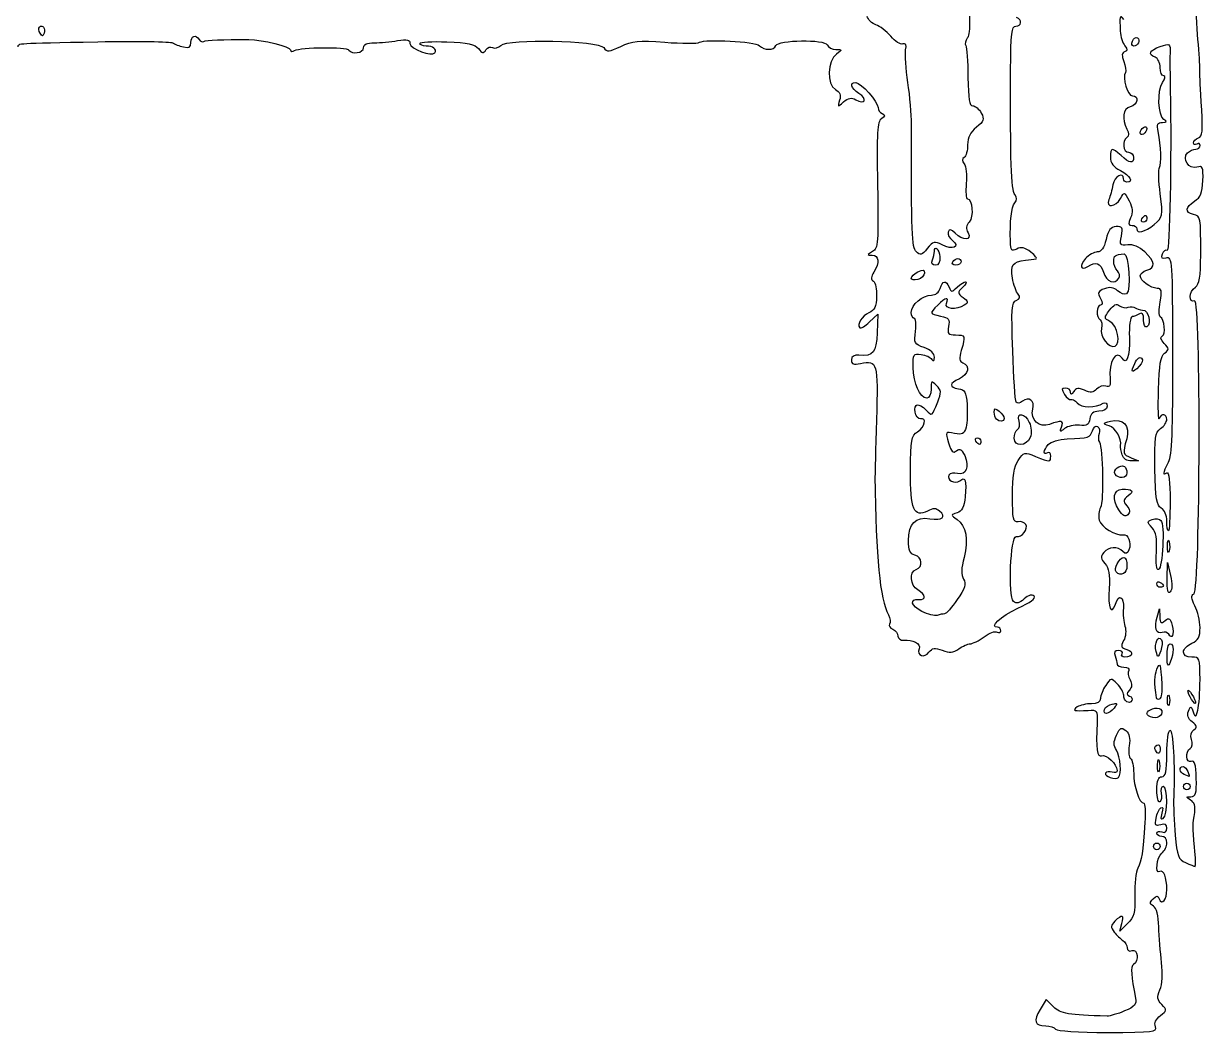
# Model space of a CAD drawing. Extents: x -171 to 832, y -60 to 309.
# Drawn here: x 220.15 to 250.45, y 128.63 to 154.53 of the extents above; entities that cross this region are included whole.
import ezdxf

# ---------------------------------------------------------------- set-up
doc = ezdxf.new("R2010")
doc.units = 0
doc.layers.add('Mobo_Pics_Outline', color=7, linetype='CONTINUOUS')

msp = doc.modelspace()

# ---------------------------------------------------------------- linework, layer by layer
at = {"layer": 'Mobo_Pics_Outline', "color": 1}
for points in [[(220.574557, 154.279071)], [(248.624203, 154.076941)], [(248.82571, 151.723426)], [(248.868323, 149.517023)], [(243.488835, 148.458478)], [(244.009446, 148.408872)], [(242.943902, 147.987666)], [(248.684519, 145.804654)], [(245.131821, 144.373983)], [(244.60615, 143.80573)], [(248.359657, 143.455941)], [(248.180485, 142.962826)], [(248.272526, 142.044939)], [(249.238661, 140.955531)], [(249.524249, 141.120632)], [(248.203514, 140.449895)], [(249.51615, 140.272469)], [(249.251848, 140.145364)], [(243.219158, 139.437252)], [(249.556054, 138.852213)], [(249.233508, 138.410946)], [(249.513599, 138.286222)], [(250.104305, 137.241998)], [(249.24221, 137.215613)], [(249.52106, 137.15676)], [(247.909243, 136.922335)], [(249.145302, 136.711636)], [(249.212894, 135.872209)], [(249.268538, 135.494504)], [(249.955126, 135.252567)], [(249.933866, 134.94041)], [(249.166675, 133.406028)]]:
    msp.add_lwpolyline(points, close=True, dxfattribs=at)
for points in [[(241.875326, 146.868709), (242.083672, 147.064441), (242.067515, 146.586149)], [(245.586498, 143.885837), (245.58645, 143.885951)], [(248.591305, 143.382183), (248.783097, 143.305081), (248.597031, 143.299695)], [(249.507249, 141.75527), (249.507578, 141.755709)], [(249.51615, 140.272469), (249.524654, 140.694426), (249.603174, 140.359547)], [(249.257679, 139.287841), (249.320126, 139.50095), (249.32863, 139.298726)], [(248.496956, 131.423107), (248.297624, 131.230323), (248.354912, 131.422115)], [(246.597177, 129.287831), (246.408644, 129.476364), (246.252002, 129.218751)]]:
    msp.add_lwpolyline(points, dxfattribs=at)
for points in [[(250.306427, 154.11821), (250.251463, 154.764204), (250.236553, 156.055484), (250.275898, 156.760758)], [(244.396142, 155.925598), (244.460659, 154.557178), (244.458164, 154.24107), (244.382253, 154.149564)], [(220.558966, 154.438265), (220.635247, 154.514546), (220.718415, 154.40235), (220.677228, 154.278731)], [(242.037128, 154.495241), (241.936696, 154.526564), (241.835754, 154.623934), (241.81285, 154.711638)], [(245.629009, 154.460906), (245.785141, 154.460906), (245.798748, 154.620666), (245.647434, 154.678691)], [(248.403209, 154.63133), (248.306916, 154.773629), (248.287839, 154.710388), (248.313152, 154.332978)], [(220.574557, 154.279071), (220.537848, 154.338486), (220.530818, 154.410117), (220.558966, 154.438265)], [(220.677228, 154.278731), (220.648343, 154.192105), (220.628273, 154.192161), (220.574557, 154.279071)], [(224.446901, 154.040975), (224.446901, 154.214909), (224.572674, 154.259526), (224.66086, 154.116858)], [(242.419215, 154.199695), (242.309486, 154.330911), (242.137565, 154.463913), (242.037128, 154.495241)], [(245.496291, 153.33143), (245.50026, 154.276427), (245.522086, 154.460906), (245.629009, 154.460906)], [(248.313152, 154.332978), (248.322506, 154.192323), (248.374607, 154.023058), (248.428749, 153.956829)], [(220.014258, 153.928439), (220.014258, 154.026093), (219.921849, 154.020225), (222.060101, 154.058833)], [(222.060101, 154.058833), (223.068107, 154.076975), (223.931197, 154.065069), (223.978079, 154.032187)], [(223.978079, 154.032187), (224.024964, 153.999277), (224.149632, 153.951258), (224.255109, 153.925406)], [(224.255109, 153.925406), (224.403361, 153.889123), (224.446901, 153.915485), (224.446901, 154.040975)], [(224.66086, 154.116858), (224.690312, 154.069208), (224.742838, 154.047806), (224.777591, 154.069293)], [(224.777591, 154.069293), (224.831563, 154.102657), (225.271916, 154.120742), (225.938642, 154.117028)], [(225.938642, 154.117028), (226.276707, 154.115146), (227.004185, 153.933825), (227.004185, 153.85145)], [(227.110059, 153.832742), (227.254711, 153.922147), (228.451314, 153.934846), (228.505266, 153.847482)], [(228.505266, 153.847482), (228.580611, 153.725535), (228.879544, 153.771627), (228.879544, 153.905167)], [(228.879544, 153.905167), (228.879544, 153.992389), (228.96756, 154.033321), (229.156574, 154.033973)], [(229.156574, 154.033973), (229.308936, 154.034484), (229.577462, 154.058635), (229.753278, 154.087747)], [(229.753278, 154.087747), (230.001083, 154.128707), (230.072941, 154.112691), (230.072941, 154.01586)], [(230.072941, 154.01586), (230.072941, 153.881753), (230.642768, 153.664843), (230.709864, 153.773413)], [(230.328689, 154.015775), (230.328689, 154.053164), (230.641234, 154.071929), (231.023225, 154.057473)], [(230.484963, 153.947772), (230.399016, 153.947772), (230.328689, 153.978358), (230.328689, 154.015775)], [(230.709864, 153.773413), (230.768286, 153.867948), (230.665331, 153.947772), (230.484963, 153.947772)], [(231.023225, 154.057473), (231.5613, 154.037063), (231.743373, 153.997775), (231.83142, 153.882915)], [(232.022418, 153.852131), (232.064966, 153.916732), (232.142692, 153.943066), (232.19519, 153.910638)], [(232.19519, 153.910638), (232.247687, 153.87821), (232.342364, 153.903268), (232.405577, 153.966622)], [(232.405577, 153.966622), (232.581779, 154.142824), (234.912623, 154.091432), (235.047691, 153.90837)], [(235.047691, 153.90837), (235.134658, 153.790506), (235.181032, 153.793992), (235.485927, 153.941337)], [(235.485927, 153.941337), (235.78162, 154.084232), (235.932296, 154.098206), (236.620576, 154.046417)], [(236.620576, 154.046417), (237.057092, 154.013592), (237.45655, 154.012855), (237.50826, 154.044813)], [(237.50826, 154.044813), (237.657787, 154.137222), (238.939557, 154.065789), (239.046239, 153.95915)], [(239.046239, 153.95915), (239.171219, 153.83417), (239.426246, 153.834624), (239.468017, 153.959918)], [(239.468017, 153.959918), (239.517964, 154.109758), (240.730209, 154.127474), (240.787108, 153.979194)], [(240.787108, 153.979194), (240.81177, 153.915017), (240.911833, 153.862491), (241.009543, 153.862491)], [(242.728002, 154.003056), (242.667907, 153.980095), (242.528953, 154.068479), (242.419215, 154.199695)], [(242.800625, 153.848256), (242.825854, 153.983213), (242.802927, 154.031827), (242.728002, 154.003056)], [(244.382253, 154.149564), (244.33344, 154.090774), (244.316064, 154.006188), (244.343588, 153.961627)], [(244.343588, 153.961627), (244.371084, 153.917067), (244.397248, 153.550964), (244.401585, 153.148081)], [(248.428749, 153.956829), (248.50347, 153.86544), (248.502535, 153.828108), (248.42478, 153.801972)], [(248.652862, 153.949581), (248.6102, 153.949581), (248.597303, 154.006897), (248.624203, 154.076941)], [(248.624203, 154.07697), (248.651133, 154.147042), (248.708052, 154.18273), (248.75077, 154.156311)], [(248.75077, 154.156311), (248.840147, 154.101064), (248.768345, 153.949581), (248.652862, 153.949581)], [(249.208846, 153.662774), (249.009712, 153.739196), (249.057108, 153.839089), (249.339155, 153.937395)], [(249.339155, 153.937395), (249.592232, 154.025609), (249.597164, 154.022009), (249.590276, 153.753936)], [(250.359066, 153.37233), (250.360004, 153.430922), (250.336389, 153.766581), (250.306427, 154.11821)], [(227.004185, 153.85145), (227.004185, 153.805132), (227.051836, 153.796657), (227.110059, 153.832742)], [(231.83142, 153.882915), (231.925246, 153.760543), (231.958553, 153.755158), (232.022418, 153.852131)], [(241.026551, 153.745024), (240.792381, 153.573783), (240.771745, 152.953219), (240.99622, 152.833078)], [(241.009543, 153.862491), (241.181351, 153.862491), (241.181918, 153.858523), (241.026551, 153.745024)], [(242.859189, 153.012186), (242.806805, 153.363815), (242.780471, 153.740046), (242.800625, 153.848256)], [(248.42478, 153.801972), (248.351732, 153.777311), (248.345807, 153.706218), (248.404088, 153.552949)], [(249.336717, 153.397933), (249.336717, 153.51662), (249.279174, 153.635788), (249.208846, 153.662774)], [(249.590276, 153.753936), (249.586308, 153.60353), (249.588828, 153.192787), (249.595662, 152.841158)], [(245.601598, 150.137773), (245.512335, 150.24532), (245.486455, 151.031049), (245.496291, 153.33143)], [(248.404088, 153.552949), (248.44896, 153.434942), (248.466393, 153.307157), (248.442837, 153.269033)], [(249.426802, 153.18216), (249.377253, 153.18216), (249.336717, 153.279275), (249.336717, 153.397933)], [(250.402521, 152.303969), (250.362043, 152.923027), (250.354729, 153.102795), (250.359066, 153.37233)], [(241.602137, 152.731428), (241.390616, 152.873614), (241.350024, 153.010074), (241.519224, 153.010074)], [(241.519224, 153.010074), (241.65489, 153.010074), (242.09229, 152.520834), (242.09229, 152.369087)], [(242.953498, 151.946642), (242.954351, 152.181067), (242.911573, 152.660556), (242.859189, 153.012186)], [(244.401585, 153.148081), (244.407538, 152.588406), (244.437075, 152.415569), (244.526338, 152.415569)], [(248.442837, 153.269033), (248.363354, 153.140426), (248.504774, 152.670728), (248.622979, 152.670728)], [(249.435108, 152.064153), (249.279571, 152.162742), (249.255986, 152.809515), (249.40044, 153.015738)], [(249.40044, 153.015738), (249.470626, 153.115914), (249.481171, 153.18216), (249.426802, 153.18216)], [(240.99622, 152.833078), (241.117997, 152.76791), (241.147165, 152.693756), (241.104759, 152.557324)], [(241.523334, 152.569995), (241.755151, 152.440253), (241.824345, 152.581901), (241.602137, 152.731428)], [(249.595662, 152.841158), (249.630188, 151.048718), (249.584323, 148.659239), (249.516235, 148.701325)], [(241.104759, 152.557324), (241.049597, 152.380017), (241.054699, 152.377834), (241.20726, 152.513869)], [(241.20726, 152.513869), (241.327619, 152.621189), (241.406762, 152.63522), (241.523334, 152.569995)], [(244.526338, 152.415569), (244.590599, 152.415569), (244.688054, 152.331692), (244.742905, 152.229191)], [(248.569716, 152.390296), (248.382856, 152.341427), (248.344106, 152.080574), (248.484705, 151.817862)], [(248.622979, 152.670728), (248.804821, 152.670728), (248.761054, 152.440328), (248.569716, 152.390296)], [(242.09229, 152.369087), (242.09229, 152.30749), (242.140252, 152.237644), (242.198844, 152.213861)], [(242.198844, 152.213861), (242.27898, 152.181348), (242.273679, 152.148636), (242.177584, 152.081994)], [(244.742905, 152.229191), (244.829361, 152.067645), (244.81275, 152.018946), (244.618038, 151.863706)], [(250.318417, 151.591592), (250.421854, 151.631277), (250.437728, 151.765695), (250.402521, 152.303969)], [(242.177584, 152.081994), (242.069754, 152.007244), (242.054277, 151.740615), (242.078825, 150.379231)], [(243.07346, 148.671756), (242.958798, 148.788572), (242.947375, 149.100139), (242.953498, 151.946642)], [(244.618038, 151.863706), (244.460716, 151.738273), (244.393421, 151.604053), (244.393421, 151.415795)], [(248.484705, 151.817862), (248.541851, 151.711109), (248.541851, 151.64064), (248.484705, 151.60532)], [(248.82571, 151.723426), (248.82571, 151.770311), (248.864063, 151.832361), (248.910948, 151.86136)], [(248.910948, 151.86136), (248.957833, 151.89033), (248.996186, 151.875816), (248.996186, 151.82879)], [(248.996186, 151.82879), (248.996186, 151.781905), (248.957833, 151.719854), (248.910948, 151.690856)], [(249.28422, 151.754326), (249.247426, 151.941186), (249.269763, 151.989007), (249.394005, 151.990055)], [(249.394005, 151.990055), (249.513174, 151.991053), (249.522868, 152.008481), (249.435108, 152.064153)], [(248.484705, 151.60532), (248.351193, 151.522804), (248.384472, 151.221583), (248.527111, 151.221583)], [(248.910948, 151.690856), (248.864063, 151.661886), (248.82571, 151.676399), (248.82571, 151.723426)], [(249.317725, 150.833339), (249.375637, 150.927052), (249.359451, 151.372276), (249.28422, 151.754326)], [(250.190915, 151.46151), (250.190915, 151.506155), (250.248288, 151.564691), (250.318417, 151.591592)], [(244.393421, 151.415795), (244.393421, 151.26794), (244.353197, 151.122126), (244.304045, 151.091744)], [(248.333647, 151.136345), (248.096869, 151.356937), (248.058289, 151.351268), (248.058289, 151.095923)], [(248.527111, 151.221583), (248.597439, 151.221583), (248.654982, 151.16404), (248.654982, 151.093712)], [(250.282276, 150.83827), (250.073249, 150.77194), (249.888832, 151.054242), (250.041472, 151.206873)], [(250.041472, 151.206873), (250.095557, 151.26093), (250.189639, 151.305179), (250.250584, 151.305179)], [(250.276153, 151.43305), (250.229268, 151.40408), (250.190915, 151.416892), (250.190915, 151.46151)], [(250.250584, 151.305179), (250.311529, 151.305179), (250.361391, 151.345799), (250.361391, 151.395462)], [(250.361391, 151.395462), (250.361391, 151.445125), (250.323038, 151.46202), (250.276153, 151.43305)], [(244.304045, 151.091744), (244.241938, 151.053363), (244.242533, 151.002935), (244.305921, 150.926541)], [(244.305921, 150.926541), (244.356123, 150.86605), (244.37982, 150.639312), (244.358617, 150.422666)], [(248.058289, 151.095923), (248.058289, 150.947785), (248.134399, 150.845652), (248.314031, 150.752761)], [(248.654982, 151.093712), (248.654982, 150.919495), (248.551688, 150.933186), (248.333647, 151.136345)], [(250.433476, 150.494127), (250.447082, 150.851911), (250.432112, 150.885827), (250.282276, 150.83827)], [(248.399269, 150.539647), (248.399269, 150.735124), (248.159628, 150.605892), (248.122636, 150.390459)], [(248.314031, 150.752761), (248.561439, 150.624805), (248.658814, 150.454409), (248.484506, 150.454409)], [(249.337851, 150.152618), (249.297117, 150.478937), (249.288131, 150.78526), (249.317725, 150.833339)], [(242.078825, 150.379231), (242.105754, 148.883856), (242.0964, 148.758403), (241.950954, 148.67386)], [(244.358617, 150.422666), (244.337357, 150.206014), (244.351247, 150.028766), (244.389402, 150.028766)], [(248.122636, 150.390459), (248.100525, 150.26154), (248.053697, 150.08891), (248.018604, 150.006864)], [(248.484506, 150.454409), (248.437621, 150.454409), (248.399269, 150.492762), (248.399269, 150.539647)], [(250.21946, 149.966827), (250.375989, 150.069384), (250.421683, 150.182004), (250.433476, 150.494127)], [(244.389402, 150.028766), (244.517443, 150.028766), (244.552932, 149.563618), (244.434926, 149.432008)], [(245.604716, 149.921688), (245.665037, 149.994964), (245.664045, 150.062457), (245.601598, 150.137773)], [(248.018604, 150.006864), (247.924125, 149.78596), (248.199143, 149.813512), (248.318722, 150.036939)], [(248.318722, 150.036939), (248.412776, 150.212687), (248.417113, 150.211497), (248.53974, 149.975087)], [(248.53974, 149.975087), (248.632914, 149.795512), (248.642297, 149.684491), (248.576505, 149.540088)], [(249.182626, 149.370576), (249.406875, 149.555197), (249.410276, 149.572233), (249.337851, 150.152618)], [(250.190943, 149.624999), (249.965192, 149.684045), (249.975425, 149.806927), (250.21946, 149.966827)], [(245.492436, 148.938386), (245.476278, 149.461084), (245.516814, 149.814811), (245.604716, 149.921688)], [(244.434926, 149.432008), (244.354337, 149.342122), (244.345039, 149.259747), (244.403688, 149.154978)], [(248.576505, 149.540088), (248.506291, 149.385997), (248.514029, 149.346198), (248.614206, 149.346198)], [(248.740262, 149.260961), (248.740262, 149.120561), (248.938631, 149.169713), (249.182626, 149.370576)], [(248.905911, 149.431785), (248.856248, 149.431785), (248.839353, 149.470138), (248.868323, 149.517023)], [(248.868323, 149.517023), (248.897293, 149.563908), (248.937914, 149.60226), (248.958607, 149.60226)], [(248.996194, 149.517023), (248.996194, 149.470138), (248.955574, 149.431785), (248.905911, 149.431785)], [(248.958607, 149.60226), (248.9793, 149.60226), (248.996194, 149.563908), (248.996194, 149.517023)], [(250.377094, 148.58162), (250.378373, 149.587605), (250.380496, 149.575416), (250.190943, 149.624999)], [(243.89536, 149.1738), (243.875234, 149.112997), (243.923706, 149.015655), (244.003218, 148.95746)], [(244.071476, 149.145057), (243.964752, 149.251781), (243.923593, 149.2585), (243.89536, 149.1738)], [(244.403688, 149.154978), (244.514835, 148.956355), (244.267597, 148.949013), (244.071476, 149.145057)], [(248.206297, 149.313421), (248.066748, 149.306335), (248.003875, 149.226568), (247.946587, 148.984305)], [(248.340121, 149.071314), (248.383774, 149.289525), (248.365916, 149.321642), (248.206297, 149.313421)], [(248.50334, 148.847717), (248.308373, 148.822206), (248.294171, 148.841481), (248.340121, 149.071314)], [(248.614206, 149.346198), (248.683541, 149.346198), (248.740262, 149.307846), (248.740262, 149.260961)], [(243.357406, 148.75501), (243.215079, 148.579233), (243.175649, 148.567668), (243.07346, 148.671756)], [(243.736818, 148.844528), (243.54239, 148.948588), (243.507467, 148.940339), (243.357406, 148.75501)], [(243.540595, 148.671587), (243.540595, 148.854733), (243.669572, 148.730604), (243.68074, 148.536686)], [(244.003218, 148.95746), (244.22038, 148.798663), (243.998399, 148.704553), (243.736818, 148.844528)], [(245.65299, 148.739649), (245.522171, 148.669634), (245.499863, 148.697215), (245.492436, 148.938386)], [(246.015275, 148.659316), (245.861807, 148.777265), (245.763814, 148.798979), (245.65299, 148.739649)], [(247.946587, 148.984305), (247.89494, 148.765839), (247.823904, 148.664642), (247.722197, 148.664642)], [(248.940281, 148.663607), (248.795402, 148.801144), (248.641809, 148.865859), (248.50334, 148.847717)], [(241.950954, 148.67386), (241.806331, 148.589784), (241.805707, 148.582414), (241.943301, 148.580004)], [(241.943301, 148.580004), (242.118085, 148.576886), (242.136482, 148.390367), (241.985934, 148.147435)], [(243.565058, 148.323634), (243.483392, 148.323634), (243.455811, 148.372418), (243.488835, 148.458478)], [(243.488863, 148.458478), (243.517323, 148.532632), (243.540595, 148.628529), (243.540595, 148.671587)], [(243.68074, 148.536686), (243.688677, 148.39861), (243.648, 148.323634), (243.565058, 148.323634)], [(244.009446, 148.408872), (244.038416, 148.455757), (244.098227, 148.49411), (244.142334, 148.49411)], [(244.142334, 148.49411), (244.186441, 148.49411), (244.222554, 148.455757), (244.222554, 148.408872)], [(245.543678, 147.993985), (245.481939, 148.32438), (245.549064, 148.417234), (245.87496, 148.452585)], [(245.87496, 148.452585), (245.974059, 148.463357), (246.093511, 148.477813), (246.140396, 148.4849)], [(246.140396, 148.4849), (246.187281, 148.491986), (246.131042, 148.570421), (246.015275, 148.659316)], [(247.418634, 148.493628), (247.252808, 148.310396), (247.291954, 148.175646), (247.477368, 148.291404)], [(247.722197, 148.664642), (247.64036, 148.664642), (247.503759, 148.587681), (247.418634, 148.493628)], [(248.143672, 148.425965), (248.143672, 148.570872), (248.175164, 148.592869), (248.411971, 148.613505)], [(248.411971, 148.613505), (248.536327, 148.624277), (248.595401, 147.66755), (248.474957, 147.593123)], [(248.996152, 148.1958), (249.225418, 148.268565), (249.208637, 148.408852), (248.940281, 148.663607)], [(249.387089, 148.610843), (249.347602, 148.507917), (249.374049, 148.483596), (249.492027, 148.514437)], [(249.516235, 148.701325), (249.474254, 148.727404), (249.416144, 148.686585), (249.387089, 148.610843)], [(249.492027, 148.514437), (249.642831, 148.553867), (249.650002, 148.44462), (249.654453, 146.031338)], [(250.240918, 147.762413), (250.345772, 147.83909), (250.376357, 148.023059), (250.377094, 148.58162)], [(242.943902, 147.987638), (242.943902, 148.028485), (243.020608, 148.102951), (243.114378, 148.153153)], [(243.114378, 148.153153), (243.247606, 148.224444), (243.284854, 148.217981), (243.284854, 148.123474)], [(244.089666, 148.323634), (244.016561, 148.323634), (243.980476, 148.361987), (244.009446, 148.408872)], [(244.222554, 148.408872), (244.222554, 148.361987), (244.162743, 148.323634), (244.089666, 148.323634)], [(247.477368, 148.291404), (247.693538, 148.42639), (247.792547, 148.390163), (247.878082, 148.144825)], [(248.238547, 148.17765), (248.186361, 148.229836), (248.143672, 148.341577), (248.143672, 148.425965)], [(248.276134, 147.99011), (248.307627, 148.041077), (248.290591, 148.125464), (248.238547, 148.17765)], [(248.825676, 148.050269), (248.825676, 148.100556), (248.90241, 148.166036), (248.996152, 148.1958)], [(241.985934, 148.147435), (241.908973, 148.023249), (241.905657, 147.958477), (241.974028, 147.914172)], [(241.974028, 147.914172), (242.026072, 147.880439), (242.062951, 147.702622), (242.056006, 147.519036)], [(243.114378, 147.957987), (243.020608, 147.933326), (242.943902, 147.946932), (242.943902, 147.987666)], [(243.284854, 148.123474), (243.284854, 148.056973), (243.208148, 147.982479), (243.114378, 147.957987)], [(243.686426, 147.726961), (243.740426, 147.933493), (243.844174, 147.947468), (243.916883, 147.757972)], [(244.124521, 147.757972), (244.327765, 147.941912), (244.446324, 147.938511), (244.261831, 147.754003)], [(245.688783, 147.578533), (245.640821, 147.636587), (245.575511, 147.823532), (245.543678, 147.993985)], [(247.878082, 148.144825), (247.964652, 147.89651), (248.169152, 147.817012), (248.276134, 147.99011)], [(249.261755, 147.72966), (249.090486, 147.733061), (248.825676, 147.927716), (248.825676, 148.050269)], [(242.943942, 147.111327), (242.943942, 147.306577), (243.236095, 147.556485), (243.46436, 147.556485)], [(243.46436, 147.556485), (243.570149, 147.556485), (243.659866, 147.625339), (243.686426, 147.726961)], [(243.916883, 147.757972), (243.966433, 147.628854), (243.981825, 147.628854), (244.124521, 147.757972)], [(244.261831, 147.754003), (244.127441, 147.619613), (244.128376, 147.603314), (244.276571, 147.494917)], [(245.641728, 147.421466), (245.737312, 147.458146), (245.750862, 147.503415), (245.688783, 147.578533)], [(247.905533, 147.718896), (247.740925, 147.656222), (247.724541, 147.617274), (247.801983, 147.472594)], [(248.244868, 147.666569), (248.143303, 147.756087), (248.043609, 147.771479), (247.905533, 147.718896)], [(248.474957, 147.593123), (248.427505, 147.563785), (248.323955, 147.596808), (248.244868, 147.666569)], [(249.336816, 147.384142), (249.388775, 147.668309), (249.375934, 147.727409), (249.261755, 147.72966)], [(250.222209, 147.410495), (250.057573, 147.347311), (250.073022, 147.639733), (250.240918, 147.762413)], [(242.056006, 147.519036), (242.046369, 147.266639), (241.998576, 147.16525), (241.85982, 147.103318)], [(243.625805, 147.300687), (243.407197, 147.082079), (243.408926, 147.075559), (243.700044, 147.017307)], [(243.850706, 147.34332), (243.918595, 147.520259), (243.828312, 147.503137), (243.625805, 147.300687)], [(244.307327, 147.298646), (244.097422, 147.165956), (243.794027, 147.195635), (243.850706, 147.34332)], [(244.276571, 147.494917), (244.413286, 147.394967), (244.417453, 147.368265), (244.307327, 147.298646)], [(245.549319, 146.129712), (245.513007, 147.205023), (245.525224, 147.376797), (245.641728, 147.421466)], [(247.805668, 147.300729), (247.697101, 147.300729), (247.688031, 146.987989), (247.794613, 146.922077)], [(247.801983, 147.472594), (247.86409, 147.356544), (247.865309, 147.300729), (247.805668, 147.300729)], [(248.035768, 147.168213), (248.14374, 147.312609), (248.21591, 147.344953), (248.291651, 147.282874)], [(248.291651, 147.282874), (248.349648, 147.235337), (248.451384, 147.217252), (248.517743, 147.242707)], [(248.517743, 147.242707), (248.584073, 147.268219), (248.663982, 147.2634), (248.695333, 147.231935)], [(249.338095, 147.001799), (249.302917, 147.023626), (249.30235, 147.195604), (249.336816, 147.384142)], [(250.205769, 139.89185), (250.369611, 139.993103), (250.385854, 147.473328), (250.222209, 147.410495)], [(241.85982, 147.103318), (241.674548, 147.02066), (241.53899, 146.800953), (241.622022, 146.717934)], [(243.021073, 146.959787), (242.978666, 146.959787), (242.943942, 147.027988), (242.943942, 147.111327)], [(243.05404, 146.630517), (243.078418, 146.811623), (243.063394, 146.959787), (243.021073, 146.959787)], [(243.700044, 147.017307), (243.908164, 146.975666), (243.93858, 146.935811), (243.903232, 146.750907)], [(248.047106, 146.880541), (247.891853, 146.963625), (247.891399, 146.975077), (248.035768, 147.168213)], [(248.615481, 147.003593), (248.570297, 147.00274), (248.538691, 146.763045), (248.545239, 146.470643)], [(248.804212, 147.07256), (248.74562, 147.035341), (248.660694, 147.00433), (248.615481, 147.003593)], [(248.695333, 147.231935), (248.726656, 147.200613), (248.812801, 147.174477), (248.886757, 147.173882)], [(248.910766, 146.917052), (248.910766, 147.074856), (248.879557, 147.120409), (248.804212, 147.07256)], [(248.886757, 147.173882), (249.037673, 147.172689), (249.125094, 146.82636), (248.994814, 146.745839)], [(249.388722, 146.504115), (249.487764, 146.541334), (249.447852, 146.933989), (249.338095, 147.001799)], [(241.622022, 146.717934), (241.646683, 146.693273), (241.76075, 146.761049), (241.875326, 146.868709)], [(243.903232, 146.750907), (243.867232, 146.56263), (243.891609, 146.533462), (244.084706, 146.533462)], [(247.82656, 146.701145), (247.774516, 146.502153), (248.020393, 146.18336), (248.178974, 146.244214)], [(247.794613, 146.922077), (247.837105, 146.895715), (247.851476, 146.796389), (247.82656, 146.701145)], [(248.178974, 146.244214), (248.335135, 146.304139), (248.236716, 146.779058), (248.047106, 146.880541)], [(248.994814, 146.745839), (248.947758, 146.716756), (248.910766, 146.7921), (248.910766, 146.917052)], [(242.067515, 146.586149), (242.050507, 146.079725), (241.96765, 145.9778), (241.602341, 146.013559)], [(243.275255, 146.208733), (243.027422, 146.295133), (243.012796, 146.323026), (243.05404, 146.630517)], [(244.084706, 146.533462), (244.333559, 146.533462), (244.339824, 146.51617), (244.230236, 146.134148)], [(248.545239, 146.470643), (248.556577, 145.968772), (248.477009, 145.742074), (248.357557, 145.935357)], [(249.440057, 146.316064), (249.347421, 146.413264), (249.328769, 146.481608), (249.388722, 146.504115)], [(242.994002, 145.701465), (242.986915, 146.041705), (242.999955, 146.06282), (243.199684, 146.034629)], [(243.199684, 146.034629), (243.316896, 146.018188), (243.440969, 145.960532), (243.47541, 145.906758)], [(243.539331, 145.962601), (243.540181, 146.058497), (243.440884, 146.150991), (243.275255, 146.208733)], [(244.230236, 146.134148), (244.170737, 145.926709), (244.180658, 145.853093), (244.272869, 145.817722)], [(245.63895, 144.812188), (245.612588, 144.854708), (245.572336, 145.447577), (245.549319, 146.129712)], [(248.357557, 145.935357), (248.208171, 146.177039), (248.009156, 145.834132), (248.049289, 145.404196)], [(249.294866, 145.12072), (249.311874, 145.774485), (249.347279, 145.989196), (249.451112, 146.065113)], [(249.451112, 146.065113), (249.572803, 146.154093), (249.571755, 146.17779), (249.440057, 146.316064)], [(249.654453, 146.031338), (249.658138, 144.043605), (249.634043, 143.454376), (249.540585, 143.259474)], [(241.602341, 146.013559), (241.473308, 146.026315), (241.410549, 145.986346), (241.410549, 145.891584)], [(241.410549, 145.891584), (241.410549, 145.782932), (241.46401, 145.762069), (241.644974, 145.800082)], [(241.644974, 145.800082), (242.078046, 145.891045), (242.095691, 145.828428), (242.052653, 144.352893)], [(243.47541, 145.906758), (243.51518, 145.84468), (243.538509, 145.865061), (243.539331, 145.962601)], [(244.272869, 145.817722), (244.464321, 145.744248), (244.41222, 145.515637), (244.179921, 145.409783)], [(248.800711, 145.729168), (248.610223, 145.53868), (248.57102, 145.564135), (248.684519, 145.804654)], [(248.684547, 145.804654), (248.741751, 145.925892), (248.814743, 145.98182), (248.858566, 145.937996)], [(248.858566, 145.937996), (248.902418, 145.894173), (248.878125, 145.806582), (248.800711, 145.729168)], [(243.341949, 144.913944), (243.170311, 144.913944), (243.00233, 145.294138), (242.994002, 145.701465)], [(243.45542, 145.145307), (243.45542, 145.009528), (243.408535, 144.913944), (243.341949, 144.913944)], [(243.595933, 145.236158), (243.465398, 145.366693), (243.45542, 145.360259), (243.45542, 145.145307)], [(243.623713, 144.812985), (243.721905, 145.059401), (243.718305, 145.113647), (243.595933, 145.236158)], [(244.179921, 145.409783), (243.915364, 145.289254), (243.907087, 145.189899), (244.158661, 145.154183)], [(244.158661, 145.154183), (244.319499, 145.131222), (244.354819, 145.066139), (244.377383, 144.75018)], [(246.906839, 145.169572), (246.801022, 145.169572), (246.796486, 145.140347), (246.881327, 145.004596)], [(247.036723, 145.063018), (247.035869, 145.12161), (246.977563, 145.169572), (246.906839, 145.169572)], [(247.392471, 145.111915), (247.238266, 145.182186), (247.176244, 145.174901), (247.115866, 145.079459)], [(247.705673, 145.143833), (247.617771, 145.049723), (247.545204, 145.042325), (247.392471, 145.111915)], [(247.945626, 145.218158), (247.876574, 145.24452), (247.768603, 145.211071), (247.705673, 145.143833)], [(248.049289, 145.404196), (248.06573, 145.227966), (248.040218, 145.181903), (247.945626, 145.218158)], [(249.312158, 144.381146), (249.290614, 144.322526), (249.282848, 144.655342), (249.294866, 145.12072)], [(245.803246, 144.831747), (245.737171, 144.776897), (245.666021, 144.768478), (245.63895, 144.812188)], [(246.065791, 144.630261), (246.122144, 144.845807), (245.965275, 144.966197), (245.803246, 144.831747)], [(246.881327, 145.004596), (246.937992, 144.913859), (247.010672, 144.85589), (247.042874, 144.875789)], [(247.115866, 145.079459), (247.062121, 144.994504), (247.03763, 144.989402), (247.036723, 145.063018)], [(247.042874, 144.875789), (247.075075, 144.895632), (247.147812, 144.855947), (247.204562, 144.78766)], [(243.046449, 144.551659), (243.012093, 144.776871), (243.131006, 144.799804), (243.325378, 144.605432)], [(243.180244, 144.381183), (243.122757, 144.369561), (243.062549, 144.446182), (243.046449, 144.551659)], [(243.325378, 144.605432), (243.484061, 144.446749), (243.475387, 144.440683), (243.623713, 144.812985)], [(244.377383, 144.75018), (244.392123, 144.542968), (244.380784, 144.279609), (244.351871, 144.164948)], [(245.074986, 144.554919), (245.074986, 144.655577), (245.099081, 144.65895), (245.202857, 144.572777)], [(245.131821, 144.374012), (245.100555, 144.405249), (245.074986, 144.486689), (245.074986, 144.554919)], [(245.202857, 144.572777), (245.273185, 144.514412), (245.330728, 144.433001), (245.330728, 144.391842)], [(245.712053, 144.324386), (245.636453, 144.562524), (245.864245, 144.530776), (245.976951, 144.287478)], [(246.495308, 144.237144), (246.233954, 144.137789), (245.994347, 144.357077), (246.065791, 144.630261)], [(247.204562, 144.78766), (247.306439, 144.664892), (247.683569, 144.659676), (247.875639, 144.778306)], [(247.765966, 144.572794), (247.616014, 144.572794), (247.551242, 144.519814), (247.531541, 144.381002)], [(247.973151, 144.705682), (247.973151, 144.621777), (247.896785, 144.572794), (247.765966, 144.572794)], [(247.875639, 144.778306), (247.932899, 144.813682), (247.973151, 144.783692), (247.973151, 144.705682)], [(249.507578, 144.364706), (249.507578, 144.515679), (249.365931, 144.527613), (249.312158, 144.381146)], [(242.052653, 144.352893), (242.030826, 143.605488), (242.01345, 142.955608), (242.01396, 142.908726)], [(243.10643, 144.049133), (243.298619, 144.176749), (243.351853, 144.416166), (243.180244, 144.381183)], [(245.330728, 144.391842), (245.330728, 144.303571), (245.212778, 144.292912), (245.131821, 144.373983)], [(245.675174, 144.106231), (245.723958, 144.136392), (245.740541, 144.234556), (245.712053, 144.324386)], [(245.976951, 144.287478), (246.02993, 144.173129), (246.040135, 144.010363), (246.001045, 143.904546)], [(246.803692, 144.167893), (246.866961, 144.336725), (246.798023, 144.352202), (246.495308, 144.237144)], [(247.262562, 144.214892), (247.129617, 144.229065), (246.959402, 144.190797), (246.884309, 144.129654)], [(247.531541, 144.381002), (247.509431, 144.226032), (247.457869, 144.194142), (247.262562, 144.214892)], [(248.027998, 144.201546), (247.850464, 144.260365), (247.851315, 144.263625), (248.058527, 144.318957)], [(248.058527, 144.318957), (248.386518, 144.406548), (248.574121, 144.202623), (248.477012, 143.864022)], [(249.347364, 144.129458), (249.435493, 144.191169), (249.507578, 144.297043), (249.507578, 144.364706)], [(242.92351, 143.052613), (242.927478, 143.846306), (242.945337, 143.942085), (243.10643, 144.049133)], [(244.057107, 144.004961), (243.815851, 144.053206), (243.815114, 144.052016), (243.90466, 143.760217)], [(244.351871, 144.164948), (244.307565, 143.988491), (244.262324, 143.963915), (244.057107, 144.004961)], [(245.58645, 143.885951), (245.58645, 143.976943), (245.626362, 144.076071), (245.675174, 144.106231)], [(246.884309, 144.129654), (246.767409, 144.034637), (246.755815, 144.040136), (246.803692, 144.167893)], [(246.951391, 143.863157), (247.501086, 143.887251), (247.540119, 143.900064), (247.595621, 144.074933)], [(247.595621, 144.074933), (247.623117, 144.16156), (247.683835, 144.208842), (247.73055, 144.179957)], [(247.73055, 144.179957), (247.777265, 144.1511), (247.793536, 144.070341), (247.766749, 144.000552)], [(247.766749, 144.000552), (247.73982, 143.930735), (247.744072, 143.831607), (247.77582, 143.780272)], [(248.320519, 143.690349), (248.350935, 143.872277), (248.193981, 144.146574), (248.027998, 144.201546)], [(249.203846, 143.092539), (249.189106, 143.911979), (249.205382, 144.030022), (249.347364, 144.129458)], [(243.90466, 143.760217), (243.974648, 143.532198), (244.01952, 143.487609), (244.10643, 143.559751)], [(244.10643, 143.559751), (244.191838, 143.630646), (244.241501, 143.601477), (244.316789, 143.436189)], [(244.60615, 143.80573), (244.57718, 143.852615), (244.593961, 143.890968), (244.643737, 143.890968)], [(244.696433, 143.720493), (244.67574, 143.720493), (244.63512, 143.758845), (244.60615, 143.80573)], [(244.643737, 143.890968), (244.693372, 143.890968), (244.734021, 143.852615), (244.734021, 143.80573)], [(244.734021, 143.80573), (244.734021, 143.758845), (244.717013, 143.720493), (244.696433, 143.720493)], [(246.001045, 143.904546), (245.913511, 143.667938), (245.586498, 143.653255), (245.586498, 143.885837)], [(246.43986, 143.505396), (246.322817, 143.433056), (246.337444, 143.562826), (246.463954, 143.718505)], [(246.463954, 143.718505), (246.523567, 143.791894), (246.731233, 143.853519), (246.951391, 143.863157)], [(247.77582, 143.780272), (247.868342, 143.630574), (247.893316, 142.265964), (247.806547, 142.10378)], [(248.359666, 143.455924), (248.331319, 143.544847), (248.31383, 143.650324), (248.320519, 143.690349)], [(248.477012, 143.864022), (248.36972, 143.489871), (248.374596, 143.469286), (248.591305, 143.382183)], [(244.316789, 143.436189), (244.447155, 143.150102), (244.356673, 142.920558), (244.136279, 142.978192)], [(245.544806, 142.401293), (245.544806, 142.909985), (245.583187, 143.14581), (245.693285, 143.313604)], [(245.693285, 143.313604), (245.8372, 143.532949), (245.850863, 143.536095), (246.138066, 143.416105)], [(246.138066, 143.416105), (246.507506, 143.261758), (246.525097, 143.262155), (246.525097, 143.425176)], [(246.525097, 143.425176), (246.525097, 143.498281), (246.486745, 143.534366), (246.43986, 143.505396)], [(248.597031, 143.299695), (248.486083, 143.296577), (248.390272, 143.359534), (248.359657, 143.455941)], [(243.36555, 142.013273), (243.017229, 141.826867), (242.918345, 142.059365), (242.92351, 143.052613)], [(244.136279, 142.978192), (244.043133, 143.00257), (243.942786, 142.983578), (243.913277, 142.935701)], [(248.180485, 142.962826), (248.116224, 143.066801), (248.307676, 143.223131), (248.416724, 143.155752)], [(248.416724, 143.155752), (248.454113, 143.132508), (248.484728, 143.058438), (248.484728, 142.990889)], [(249.36406, 142.087518), (249.245033, 142.154133), (249.217707, 142.325714), (249.203846, 143.092539)], [(249.540585, 143.259474), (249.399476, 142.964858), (249.394572, 142.925868), (249.507278, 142.99554)], [(249.507278, 142.99554), (249.561703, 143.029188), (249.592516, 142.769109), (249.592516, 142.276003)], [(242.01396, 142.908726), (242.037771, 140.789658), (242.13636, 139.772899), (242.359418, 139.346342)], [(243.913277, 142.935701), (243.836317, 142.811175), (244.068786, 142.690561), (244.190704, 142.791758)], [(244.190704, 142.791758), (244.334024, 142.9107), (244.372348, 142.796293), (244.328383, 142.380825)], [(248.484728, 142.990889), (248.484728, 142.846237), (248.265071, 142.825969), (248.180485, 142.962826)], [(245.687559, 141.738848), (245.56394, 141.718438), (245.544806, 141.807163), (245.544806, 142.401293)], [(248.272498, 142.044934), (248.094482, 142.316606), (248.135131, 142.567909), (248.358246, 142.575301)], [(248.358246, 142.575301), (248.62252, 142.584089), (248.679026, 142.520678), (248.51435, 142.400262)], [(248.51435, 142.400262), (248.384693, 142.305443), (248.379817, 142.269868), (248.48005, 142.149112)], [(243.672902, 142.01191), (243.580068, 142.088956), (243.507586, 142.089267), (243.36555, 142.013273)], [(244.328383, 142.380825), (244.300603, 142.117288), (244.245271, 142.007221), (244.121142, 141.967823)], [(247.806547, 142.10378), (247.763035, 142.022483), (247.747898, 141.877717), (247.7729, 141.782096)], [(248.48005, 142.149112), (248.562624, 142.049616), (248.570249, 141.98184), (248.506129, 141.917664)], [(249.592516, 142.276003), (249.592516, 141.851285), (249.57324, 141.50378), (249.549883, 141.50378)], [(242.873895, 141.255054), (242.867942, 141.690915), (243.051401, 141.877672), (243.425948, 141.816886)], [(243.425948, 141.816886), (243.740625, 141.765834), (243.857869, 141.858414), (243.672902, 142.01191)], [(244.121142, 141.967823), (243.952792, 141.91439), (243.952792, 141.913483), (244.120034, 141.796327)], [(244.120034, 141.796327), (244.356415, 141.630755), (244.419435, 141.290354), (244.300005, 140.824363)], [(248.506129, 141.917664), (248.441981, 141.853516), (248.373553, 141.890734), (248.272526, 142.044939)], [(249.128507, 141.584471), (248.998822, 141.727762), (248.999275, 141.742928), (249.13446, 141.79483)], [(249.13446, 141.79483), (249.214652, 141.825614), (249.314885, 141.81609), (249.357206, 141.773854)], [(249.507578, 141.755709), (249.507578, 141.902827), (249.448022, 142.040543), (249.36406, 142.087518)], [(245.643197, 141.355726), (245.778721, 141.330214), (245.955759, 141.559452), (245.886693, 141.671185)], [(245.886693, 141.671185), (245.855682, 141.721358), (245.76605, 141.751802), (245.687559, 141.738848)], [(247.7729, 141.782096), (247.819842, 141.60255), (248.190619, 141.373159), (248.380455, 141.406197)], [(249.238746, 140.955542), (249.260573, 141.306976), (249.231943, 141.47009), (249.128507, 141.584471)], [(249.357206, 141.773854), (249.459395, 141.671665), (249.403467, 140.545766), (249.29439, 140.509437)], [(249.549883, 141.50378), (249.526355, 141.50378), (249.507249, 141.616939), (249.507249, 141.75527)], [(243.039042, 140.880172), (242.91752, 140.911948), (242.877382, 141.003054), (242.873895, 141.255054)], [(245.567738, 139.692744), (245.423993, 139.811629), (245.495341, 141.38365), (245.643197, 141.355726)], [(248.380455, 141.406197), (248.51683, 141.430008), (248.606348, 141.205475), (248.53483, 141.019097)], [(249.524192, 141.120632), (249.525896, 141.261287), (249.545169, 141.308512), (249.566655, 141.225571)], [(249.566655, 141.225571), (249.588198, 141.142629), (249.586781, 141.027542), (249.563537, 140.969829)], [(243.071725, 140.512082), (243.25266, 140.581531), (243.230607, 140.830081), (243.039042, 140.880172)], [(247.887848, 140.946502), (247.800257, 140.840968), (247.806153, 140.788612), (247.919624, 140.663208)], [(248.380795, 140.976464), (248.24272, 141.11454), (248.015874, 141.100764), (247.887848, 140.946502)], [(248.53483, 141.019097), (248.493274, 140.910786), (248.456622, 140.900638), (248.380795, 140.976464)], [(249.29439, 140.509437), (249.242091, 140.492146), (249.220576, 140.664492), (249.238661, 140.955531)], [(249.563537, 140.969829), (249.540293, 140.912116), (249.52252, 140.980034), (249.524249, 141.120632)], [(244.300005, 140.824363), (244.227353, 140.540876), (244.22364, 140.37859), (244.287249, 140.26496)], [(247.919624, 140.663208), (248.024194, 140.547667), (248.050471, 140.388871), (248.025214, 140.025211)], [(248.203514, 140.449895), (248.133668, 140.519741), (248.295243, 140.822283), (248.402421, 140.822283)], [(248.484654, 140.609174), (248.484654, 140.410636), (248.330251, 140.323164), (248.203514, 140.449895)], [(248.402421, 140.822283), (248.447662, 140.822283), (248.484654, 140.726387), (248.484654, 140.609174)], [(243.114358, 139.98958), (242.914346, 140.114475), (242.887672, 140.441457), (243.071725, 140.512082)], [(249.59467, 139.937593), (249.535397, 139.87832), (249.510339, 139.985243), (249.51615, 140.272469)], [(249.603174, 140.359547), (249.654481, 140.140655), (249.651533, 139.994501), (249.59467, 139.937593)], [(243.144831, 139.744837), (243.337133, 139.728679), (243.320692, 139.860717), (243.114358, 139.98958)], [(244.287249, 140.26496), (244.358739, 140.137203), (244.326027, 140.031045), (244.125051, 139.738941)], [(248.025214, 140.025211), (247.991397, 139.538386), (248.085649, 139.305806), (248.187129, 139.625597)], [(249.251848, 140.145364), (249.251848, 140.195027), (249.290201, 140.211921), (249.337086, 140.182951)], [(249.337086, 140.05508), (249.290201, 140.05508), (249.251848, 140.095701), (249.251848, 140.145364)], [(249.337086, 140.182951), (249.383971, 140.153981), (249.422323, 140.113361), (249.422323, 140.092668)], [(249.422323, 140.092668), (249.422323, 140.071975), (249.383971, 140.05508), (249.337086, 140.05508)], [(243.219212, 139.437346), (242.935744, 139.578454), (242.890282, 139.76636), (243.144831, 139.744837)], [(244.125051, 139.738941), (243.986579, 139.537653), (243.839889, 139.372991), (243.799089, 139.372991)], [(245.846781, 139.757969), (245.72336, 139.646256), (245.645833, 139.628142), (245.567738, 139.692744)], [(245.681464, 139.51682), (246.005909, 139.665753), (246.153969, 139.77636), (246.100453, 139.829884)], [(246.100453, 139.829884), (246.046935, 139.883402), (245.957304, 139.857947), (245.846781, 139.757969)], [(248.187129, 139.625597), (248.273586, 139.898035), (248.415857, 139.824958), (248.392131, 139.52029)], [(250.230146, 139.577584), (250.12895, 139.771644), (250.123535, 139.841092), (250.205769, 139.89185)], [(243.611408, 139.335744), (243.54896, 139.315334), (243.372447, 139.360972), (243.219158, 139.437252)], [(243.799089, 139.372991), (243.758299, 139.372991), (243.673826, 139.356266), (243.611408, 139.335744)], [(245.163909, 139.030137), (244.936769, 139.030137), (245.237695, 139.31312), (245.681464, 139.51682)], [(248.392131, 139.52029), (248.380226, 139.367928), (248.398651, 139.158391), (248.43295, 139.054674)], [(250.360569, 139.022486), (250.360569, 139.190779), (250.30158, 139.440571), (250.230146, 139.577584)], [(242.359418, 139.346342), (242.403327, 139.262408), (242.416338, 139.156619), (242.388332, 139.111321)], [(242.388332, 139.111321), (242.360269, 139.065995), (242.397403, 139.005929), (242.470678, 138.977781)], [(249.388016, 138.895625), (249.239254, 138.838535), (249.179074, 139.019584), (249.257679, 139.287841)], [(249.32863, 139.298726), (249.335717, 139.131482), (249.358649, 139.114332), (249.46149, 139.199683)], [(249.46149, 139.199683), (249.564019, 139.28478), (249.595739, 139.263491), (249.642227, 139.078276)], [(249.642227, 139.078276), (249.701386, 138.842603), (249.64818, 138.703119), (249.556054, 138.852213)], [(242.470678, 138.977781), (242.543982, 138.949718), (242.603935, 138.870802), (242.603935, 138.802543)], [(242.603935, 138.802543), (242.603935, 138.734143), (242.670889, 138.68672), (242.753122, 138.696896)], [(244.459094, 138.60392), (244.520889, 138.60392), (244.68133, 138.685161), (244.815616, 138.784458)], [(244.815616, 138.784458), (244.949922, 138.883728), (245.101796, 138.939032), (245.153137, 138.907284)], [(245.153137, 138.907284), (245.204473, 138.875535), (245.246482, 138.890276), (245.246482, 138.939854)], [(245.246482, 138.939854), (245.246482, 138.989488), (245.20932, 139.030137), (245.163909, 139.030137)], [(248.43295, 139.054674), (248.467561, 138.94999), (248.452509, 138.786006), (248.398991, 138.686073)], [(249.233564, 138.410935), (249.180613, 138.613414), (249.285637, 138.843408), (249.369231, 138.708102)], [(249.556025, 138.852227), (249.526375, 138.900189), (249.450775, 138.91972), (249.388016, 138.895625)], [(250.147998, 138.619414), (250.317879, 138.6968), (250.360994, 138.778551), (250.360569, 139.022486)], [(242.753122, 138.696896), (242.978562, 138.724676), (243.195358, 138.604061), (243.146837, 138.477608)], [(243.146837, 138.477608), (243.079628, 138.302455), (243.28514, 138.229321), (243.400652, 138.387296)], [(243.400652, 138.387296), (243.484982, 138.50261), (243.548053, 138.511992), (243.742377, 138.438121)], [(243.742377, 138.438121), (243.928244, 138.367454), (244.020937, 138.375702), (244.163718, 138.475709)], [(244.163718, 138.475709), (244.264377, 138.546206), (244.397293, 138.60392), (244.459094, 138.60392)], [(248.398991, 138.686073), (248.316871, 138.532662), (248.328635, 138.49927), (248.478559, 138.460067)], [(248.478559, 138.460067), (248.671429, 138.409639), (248.637696, 138.262946), (248.433205, 138.262946)], [(249.369231, 138.708102), (249.398626, 138.660537), (249.39049, 138.534593), (249.351089, 138.428237)], [(249.513599, 138.28621), (249.510197, 138.462015), (249.545971, 138.605873), (249.592856, 138.605873)], [(249.592856, 138.605873), (249.694648, 138.605873), (249.694648, 138.373914), (249.592856, 138.137034)], [(249.93489, 138.392614), (249.93489, 138.463934), (250.030786, 138.566009), (250.147998, 138.619414)], [(248.268711, 138.433421), (248.174232, 138.433421), (248.144014, 138.388294), (248.178427, 138.298577)], [(248.178427, 138.298577), (248.206887, 138.224423), (248.230159, 138.128527), (248.230159, 138.085469)], [(248.35803, 138.348184), (248.387, 138.395069), (248.346692, 138.433421), (248.268711, 138.433421)], [(248.433205, 138.262946), (248.362877, 138.262946), (248.32906, 138.301299), (248.35803, 138.348184)], [(249.351089, 138.428237), (249.281215, 138.239337), (249.278465, 138.23894), (249.233508, 138.410946)], [(249.251224, 137.95052), (249.332579, 138.152489), (249.348197, 138.104838), (249.379492, 137.559118)], [(249.592856, 138.137034), (249.534094, 138.000263), (249.518418, 138.029771), (249.513599, 138.286222)], [(250.147998, 138.262929), (250.014061, 138.262929), (249.93489, 138.311118), (249.93489, 138.392614)], [(250.359945, 137.687535), (250.361053, 138.244773), (250.354276, 138.262929), (250.147998, 138.262929)], [(248.230159, 138.085469), (248.230159, 138.04241), (248.309161, 138.007204), (248.405681, 138.007204)], [(248.405681, 138.007204), (248.502229, 138.007204), (248.557986, 137.969645), (248.529611, 137.923724)], [(248.529611, 137.923724), (248.501237, 137.877803), (248.516289, 137.768612), (248.563202, 137.68105)], [(249.242153, 137.215636), (249.185262, 137.619369), (249.18736, 137.792154), (249.251224, 137.95052)], [(248.236197, 137.575054), (248.073602, 137.737649), (248.07003, 137.737167), (247.937845, 137.535426)], [(248.400748, 137.287658), (248.400748, 137.355207), (248.326707, 137.484552), (248.236197, 137.575054)], [(248.563202, 137.68105), (248.622814, 137.569648), (248.617599, 137.489144), (248.545911, 137.412892)], [(249.379492, 137.559118), (249.389697, 137.381924), (249.365035, 137.216625), (249.324953, 137.191802)], [(250.302997, 136.903603), (250.333668, 137.018293), (250.359293, 137.37107), (250.359945, 137.687535)], [(247.937845, 137.535426), (247.864258, 137.423117), (247.80405, 137.272342), (247.80405, 137.200376)], [(248.6085, 137.146095), (248.542197, 137.038833), (248.400748, 137.135324), (248.400748, 137.287658)], [(248.545911, 137.412892), (248.465889, 137.327881), (248.466881, 137.295311), (248.550446, 137.264697)], [(248.550446, 137.264697), (248.60935, 137.243154), (248.635457, 137.189749), (248.6085, 137.146095)], [(249.52106, 137.15676), (249.52106, 137.273973), (249.540335, 137.321906), (249.564061, 137.263314)], [(249.564061, 137.263314), (249.587589, 137.204722), (249.587589, 137.108798), (249.564061, 137.050206)], [(250.104305, 137.241998), (250.054132, 137.335768), (250.032249, 137.412473), (250.055691, 137.412473)], [(250.055691, 137.412473), (250.079219, 137.412473), (250.13937, 137.33574), (250.189543, 137.241998)], [(250.238157, 137.071522), (250.21463, 137.071522), (250.154478, 137.148256), (250.104305, 137.241998)], [(250.189543, 137.241998), (250.239716, 137.148228), (250.2616, 137.071522), (250.238157, 137.071522)], [(247.20734, 136.984263), (247.065834, 136.892817), (247.130663, 136.872946), (247.491414, 136.897154)], [(247.569625, 137.068197), (247.440705, 137.067346), (247.277667, 137.029702), (247.20734, 136.984263)], [(247.80405, 137.200376), (247.80405, 137.11477), (247.723007, 137.069047), (247.569625, 137.068197)], [(248.151861, 136.953459), (248.016648, 136.790552), (247.858614, 136.770256), (247.909243, 136.922335)], [(247.909243, 136.922335), (247.928803, 136.980927), (248.017045, 137.042892), (248.105429, 137.060014)], [(248.105429, 137.060014), (248.244469, 137.086943), (248.250733, 137.072486), (248.151861, 136.953459)], [(248.996129, 136.812889), (248.996129, 136.916042), (249.269474, 137.002725), (249.347809, 136.924404)], [(249.324953, 137.191802), (249.284786, 137.166857), (249.247539, 137.177629), (249.24221, 137.215613)], [(249.564061, 137.050206), (249.540534, 136.991614), (249.52106, 137.039434), (249.52106, 137.15676)], [(250.061202, 136.873726), (250.119992, 137.017981), (250.127306, 137.017215), (250.185444, 136.86097)], [(247.491414, 136.897154), (247.719716, 136.912461), (247.732047, 136.895533), (247.717562, 136.586517)], [(249.145316, 136.711636), (249.063282, 136.728927), (248.996129, 136.77448), (248.996129, 136.812889)], [(249.347809, 136.924404), (249.451047, 136.821166), (249.313198, 136.676288), (249.145302, 136.711636)], [(250.1586, 136.598312), (250.050855, 136.68063), (250.019107, 136.770431), (250.061202, 136.873726)], [(250.185444, 136.86097), (250.24242, 136.707956), (250.251548, 136.711272), (250.302997, 136.903603)], [(247.717562, 136.586517), (247.685417, 135.899311), (247.714444, 135.685734), (247.834123, 135.731627)], [(248.215816, 136.262049), (248.304654, 136.457044), (248.339208, 136.473995), (248.453813, 136.378865)], [(248.453813, 136.378865), (248.546648, 136.301819), (248.573945, 136.181658), (248.542537, 135.98816)], [(249.508783, 135.790993), (249.508783, 136.119183), (249.54501, 136.387697), (249.589287, 136.387697)], [(249.589287, 136.387697), (249.666616, 136.387697), (249.717044, 135.484732), (249.684474, 134.682828)], [(250.142329, 136.149757), (250.108767, 136.25549), (250.132408, 136.353597), (250.202792, 136.399943)], [(250.202792, 136.399943), (250.29642, 136.461653), (250.288002, 136.499439), (250.1586, 136.598312)], [(248.213684, 135.870936), (248.134598, 135.997588), (248.135051, 136.084838), (248.215816, 136.262049)], [(249.250482, 136.005097), (249.298132, 136.034549), (249.337108, 135.998861), (249.337108, 135.925756)], [(250.108824, 135.920973), (250.157608, 135.951134), (250.172688, 136.054088), (250.142329, 136.149757)], [(247.834123, 135.731627), (247.954793, 135.777945), (248.230256, 135.515712), (248.230256, 135.354546)], [(248.26794, 135.174999), (248.352809, 135.259868), (248.318226, 135.703561), (248.213684, 135.870936)], [(248.542537, 135.98816), (248.517592, 135.834465), (248.5329, 135.686576), (248.576808, 135.659511)], [(249.212894, 135.872209), (249.185965, 135.915863), (249.202973, 135.975674), (249.250482, 136.005097)], [(249.337108, 135.925756), (249.337108, 135.77603), (249.285943, 135.753976), (249.212894, 135.872209)], [(249.380912, 135.194289), (249.482392, 135.194289), (249.508783, 135.317426), (249.508783, 135.790993)], [(250.136603, 135.585311), (249.998329, 135.532247), (249.973072, 135.837113), (250.108824, 135.920973)], [(248.576808, 135.659511), (248.620603, 135.632582), (248.656433, 135.460944), (248.656433, 135.278364)], [(249.307826, 135.343701), (249.284582, 135.285987), (249.266809, 135.353906), (249.268538, 135.494504)], [(249.268482, 135.494504), (249.270185, 135.635159), (249.289458, 135.682384), (249.310945, 135.599443)], [(249.310945, 135.599443), (249.332488, 135.516501), (249.331071, 135.401414), (249.307826, 135.343701)], [(249.955126, 135.252595), (249.83318, 135.301805), (249.810276, 135.451871), (249.924682, 135.451871)], [(249.924682, 135.451871), (249.96655, 135.451871), (250.022874, 135.394328), (250.04986, 135.324)], [(250.264049, 135.156415), (250.255828, 135.518992), (250.225809, 135.619545), (250.136603, 135.585311)], [(247.935594, 135.285352), (247.885393, 135.204139), (248.194454, 135.101525), (248.26794, 135.174999)], [(248.105106, 135.309163), (248.036281, 135.335525), (247.960001, 135.324753), (247.935594, 135.285352)], [(248.230256, 135.354546), (248.230256, 135.303182), (248.17396, 135.282772), (248.105106, 135.309163)], [(248.656433, 135.278364), (248.656433, 134.944123), (248.802248, 134.512194), (248.915095, 134.512194)], [(249.253041, 134.848286), (249.253041, 135.099011), (249.288248, 135.194289), (249.380912, 135.194289)], [(250.080304, 135.202847), (250.0701, 135.206532), (250.013718, 135.228926), (249.955126, 135.252567)], [(250.04986, 135.324), (250.076789, 135.253672), (250.090537, 135.199162), (250.080304, 135.202847)], [(250.1262, 134.680212), (250.250896, 134.682428), (250.273205, 134.759412), (250.264049, 135.156415)], [(249.330285, 134.550019), (249.287822, 134.523657), (249.253041, 134.657991), (249.253041, 134.848286)], [(249.413596, 134.938536), (249.360389, 134.938536), (249.338052, 134.863389), (249.362969, 134.768145)], [(249.414449, 134.123082), (249.53923, 134.200184), (249.538493, 134.938536), (249.413596, 134.938536)], [(249.933866, 134.94041), (249.933866, 134.987295), (249.972219, 135.025648), (250.019104, 135.025648)], [(250.019104, 134.855172), (249.972219, 134.855172), (249.933866, 134.893525), (249.933866, 134.94041)], [(250.019104, 135.025648), (250.065989, 135.025648), (250.104342, 134.987295), (250.104342, 134.94041)], [(250.104342, 134.94041), (250.104342, 134.893525), (250.065989, 134.855172), (250.019104, 134.855172)], [(249.362969, 134.768145), (249.387347, 134.674432), (249.37289, 134.576268), (249.330285, 134.550019)], [(249.684474, 134.682828), (249.67597, 134.471845), (249.693262, 134.026004), (249.722969, 133.692054)], [(250.119113, 134.594946), (249.988946, 134.670914), (249.989513, 134.677831), (250.1262, 134.680212)], [(250.223202, 134.277873), (250.24843, 134.435905), (250.214698, 134.539199), (250.119113, 134.594946)], [(248.915095, 134.512194), (248.948544, 134.512194), (248.96181, 134.29163), (248.944603, 134.022044)], [(249.232153, 134.127873), (249.25483, 134.246928), (249.311438, 134.367769), (249.357728, 134.396398)], [(249.380972, 134.256594), (249.339501, 134.125917), (249.350187, 134.08334), (249.414449, 134.123082)], [(249.357728, 134.396398), (249.409885, 134.428628), (249.418757, 134.375422), (249.380972, 134.256594)], [(250.221668, 133.382851), (250.171126, 133.934198), (250.171155, 133.953182), (250.223202, 134.277873)], [(248.944603, 134.022044), (248.895111, 133.247063), (248.862002, 133.032137), (248.763753, 132.848591)], [(249.349847, 133.961876), (249.217016, 133.919724), (249.197598, 133.947135), (249.232153, 134.127873)], [(249.508928, 133.869636), (249.508928, 133.970153), (249.461901, 133.997422), (249.349847, 133.961876)], [(249.253186, 133.742474), (249.253186, 133.787885), (249.310729, 133.802965), (249.381057, 133.77598)], [(249.381057, 133.659901), (249.310729, 133.659901), (249.253186, 133.697063), (249.253186, 133.742474)], [(249.381057, 133.77598), (249.463346, 133.744402), (249.508928, 133.777771), (249.508928, 133.869636)], [(249.508928, 133.499857), (249.508928, 133.587901), (249.451384, 133.659901), (249.381057, 133.659901)], [(249.722969, 133.692054), (249.770846, 133.154438), (249.801205, 133.073858), (249.987895, 132.988796)], [(249.166675, 133.406028), (249.166675, 133.452913), (249.205028, 133.491266), (249.251913, 133.491266)], [(249.251913, 133.32079), (249.205028, 133.32079), (249.166675, 133.359143), (249.166675, 133.406028)], [(249.251913, 133.491266), (249.298798, 133.491266), (249.337151, 133.452913), (249.337151, 133.406028)], [(249.337151, 133.406028), (249.337151, 133.359143), (249.298798, 133.32079), (249.251913, 133.32079)], [(249.381057, 133.233684), (249.451384, 133.292049), (249.508928, 133.411841), (249.508928, 133.499857)], [(250.232723, 132.892701), (250.251432, 132.892701), (250.246613, 133.113265), (250.221668, 133.382851)], [(249.329494, 132.759323), (249.198165, 132.678138), (249.246383, 133.121922), (249.381057, 133.233684)], [(248.763753, 132.848591), (248.71324, 132.754198), (248.677381, 132.438222), (248.6841, 132.146424)], [(249.508928, 132.294064), (249.508928, 132.606958), (249.42695, 132.819547), (249.329494, 132.759323)], [(249.987895, 132.988796), (250.10386, 132.935958), (250.214043, 132.892701), (250.232723, 132.892701)], [(248.6841, 132.146424), (248.694588, 131.69298), (248.667375, 131.587883), (248.496956, 131.423107)], [(249.158027, 132.057938), (249.250776, 132.145585), (249.282524, 132.146209), (249.313762, 132.061056)], [(249.313762, 132.061056), (249.379696, 131.881169), (249.508928, 132.035544), (249.508928, 132.294064)], [(249.163696, 131.87224), (249.060373, 131.936105), (249.059466, 131.964933), (249.158027, 132.057938)], [(249.3018, 131.343023), (249.291879, 131.631), (249.241365, 131.824247), (249.163696, 131.87224)], [(248.354912, 131.422115), (248.421611, 131.645457), (248.356786, 131.667426), (248.173041, 131.483684)], [(248.173041, 131.483684), (248.06283, 131.373473), (248.060477, 131.330868), (248.157734, 131.206654)], [(248.157734, 131.206654), (248.221003, 131.125923), (248.320698, 131.029177), (248.379318, 130.991703)], [(249.372609, 130.421845), (249.342335, 130.679004), (249.310474, 131.093523), (249.3018, 131.343023)], [(248.379318, 130.991703), (248.437911, 130.9542), (248.485873, 130.869104), (248.485873, 130.802575)], [(248.485873, 130.802575), (248.485873, 130.730093), (248.537095, 130.701293), (248.613744, 130.730689)], [(248.613744, 130.730689), (248.762024, 130.78758), (248.798364, 130.465678), (248.65374, 130.376298)], [(248.65374, 130.376298), (248.574115, 130.327089), (248.589139, 130.072396), (248.705104, 129.505827)], [(249.33128, 129.721597), (249.389617, 129.862422), (249.405945, 130.138914), (249.372609, 130.421845)], [(249.38032, 129.343458), (249.260187, 129.463591), (249.251655, 129.529354), (249.33128, 129.721597)], [(248.705104, 129.505827), (248.736739, 129.35131), (248.683844, 129.290309), (248.423142, 129.180341)], [(246.252002, 129.218751), (246.070471, 128.920271), (246.111999, 128.800913), (246.397419, 128.800913)], [(247.974403, 129.047964), (246.994804, 129.070641), (246.776471, 129.10854), (246.597177, 129.287831)], [(248.423142, 129.180341), (248.246657, 129.105904), (248.044731, 129.046319), (247.974403, 129.047964)], [(249.342647, 129.059903), (249.515249, 129.190098), (249.517403, 129.206398), (249.38032, 129.343458)], [(246.397419, 128.800913), (246.509104, 128.800913), (246.624163, 128.76256), (246.653161, 128.715675)], [(247.988585, 128.630437), (249.163472, 128.630437), (249.266625, 128.642626), (249.215428, 128.77611)], [(249.215428, 128.77611), (249.178861, 128.87141), (249.222798, 128.969546), (249.342647, 129.059903)], [(246.653161, 128.715675), (246.684512, 128.664963), (247.225377, 128.630437), (247.988585, 128.630437)]]:
    msp.add_open_spline(points, degree=3, dxfattribs=at)

doc.saveas('drawing.dxf')
